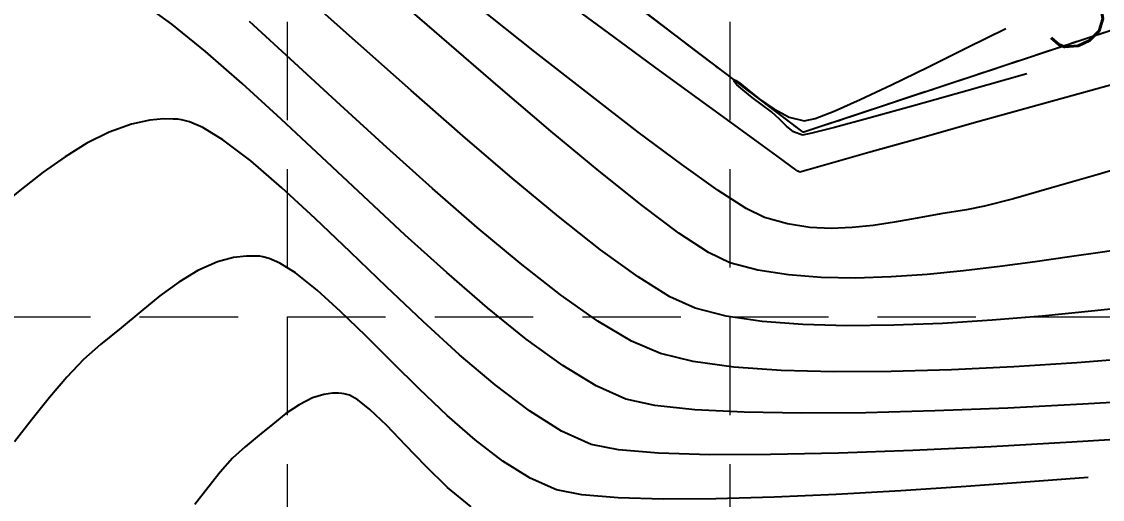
# Model space of a CAD drawing. Header units: inches. Extents: x 2547543 to 2548696, y 7125653 to 7126375.
# Drawn here: x 2548090.79 to 2548134.72, y 7125808.95 to 7125828.38 of the extents above; entities that cross this region are included whole.
import ezdxf

# ---------------------------------------------------------------- set-up
doc = ezdxf.new("R2010")
doc.units = ezdxf.units.IN
doc.header["$MEASUREMENT"] = 0
doc.linetypes.add('CENTER', pattern=[2, 1.25, -0.25, 0.25, -0.25])
doc.linetypes.add('HIDDEN', pattern=[0.375, 0.25, -0.125])
for name, color, linetype in [('CONT-MJR', 6, 'Continuous'), ('CONT-MNR', 14, 'Continuous'), ('GRID', 254, 'HIDDEN'), ('V-AREA', 6, 'Continuous'), ('V-CREEK-CNTR-E', 2, 'CENTER')]:
    doc.layers.add(name, color=color, linetype=linetype)
doc.styles.add('L80', font='simplex', dxfattribs={"height": 3.2})

msp = doc.modelspace()

# ---------------------------------------------------------------- linework, layer by layer
at = {"layer": 'CONT-MJR', "color": 35, "extrusion": (-0.6568626948080449, -0.7540102122448431, 0), "elevation": -7046703.884218591}
msp.add_lwpolyline([(-2759391.049612924, 560), (-2759394.211114821, 560)], dxfattribs=at)
at = {"layer": 'CONT-MJR', "color": 35}
for points, elevation in [([(2548110.155616285, 7125825.758299324), (2548107.87191698, 7125827.732244163)], 560), ([(2548114.26688463, 7125822.296709188), (2548112.300256671, 7125823.931611325)], 560), ([(2548118.709158859, 7125818.988008175), (2548117.510289232, 7125819.780378591)], 560), ([(2548098.742910163, 7125818.61075151), (2548097.946947064, 7125818.260778232)], 565), ([(2548099.925279722, 7125818.843854724), (2548099.406567358, 7125818.784673478)], 565), ([(2548100.465741308, 7125818.835245887), (2548100.282961121, 7125818.846020504)], 565), ([(2548100.590961302, 7125818.818976098), (2548100.465741308, 7125818.835245887)], 565), ([(2548133.39409109, 7125818.8146162), (2548131.997757194, 7125818.613969702)], 560), ([(2548097.946947064, 7125818.260778232), (2548097.173644547, 7125817.789598063)], 565), ([(2548102.797372567, 7125817.460503303), (2548101.920938899, 7125818.15817739)], 565), ([(2548124.688922445, 7125817.953586455), (2548123.292966107, 7125817.975111077)], 560), ([(2548103.753667741, 7125816.589595356), (2548102.797372567, 7125817.460503303)], 565), ([(2548095.632098052, 7125816.595448554), (2548094.832392471, 7125815.928394965)], 565), ([(2548093.992424267, 7125815.25196599), (2548093.303812301, 7125814.644983057)], 565), ([(2548093.303812301, 7125814.644983057), (2548092.617318079, 7125813.917281583)], 565), ([(2548092.617318079, 7125813.917281583), (2548091.925130634, 7125813.096418848)], 565), ([(2548091.219439001, 7125812.209952137), (2548090.492432213, 7125811.285438726)], 565), ([(2548111.464066208, 7125809.812831755), (2548110.355337129, 7125810.506330022)], 565), ([(2548126.533254009, 7125809.301434577), (2548123.908293542, 7125809.154039707)], 565), ([(2548131.787841356, 7125809.658443477), (2548129.182760902, 7125809.472945101)], 565), ([(2548116.87041939, 7125808.957826979), (2548115.033373313, 7125809.008172689)], 565), ([(2548121.376852372, 7125809.040888284), (2548119.007903365, 7125808.97210811)], 565), ([(2548123.908293542, 7125809.154039707), (2548121.376852372, 7125809.040888284)], 565)]:
    msp.add_lwpolyline(points, dxfattribs=dict(at, elevation=elevation))
at = {"layer": 'CONT-MJR', "color": 35, "extrusion": (-0.6484195778772925, -0.7612831608707983, 0), "elevation": -7077015.668582216}
msp.add_lwpolyline([(-2680688.759570164, 560), (-2680691.576709039, 560)], dxfattribs=at)
at = {"layer": 'CONT-MJR', "color": 35, "extrusion": (-0.6243840242205371, -0.7811175265593314, 0), "elevation": -7157106.527238006}
msp.add_lwpolyline([(-2458870.648013039, 560), (-2458872.887960246, 560)], dxfattribs=at)
at = {"layer": 'CONT-MJR', "color": 35, "extrusion": (0.5991202094238613, 0.8006590876645995, 0), "elevation": 7231981.060621375}
msp.add_lwpolyline([(2229049.19808675, 560.0000000000009), (2229051.063727946, 560.0000000000009)], dxfattribs=at)
at = {"layer": 'CONT-MJR', "color": 35, "extrusion": (-0.4388399305306235, -0.8985652538195975, 0), "elevation": -7521229.584943131}
msp.add_lwpolyline([(-837442.0123197464, 560.0000000000009), (-837442.9750135113, 560.0000000000009)], dxfattribs=at)
at = {"layer": 'CONT-MJR', "color": 35, "extrusion": (0.1450988852757351, -0.9894171584785353, 0), "elevation": -6680676.088373958}
msp.add_lwpolyline([(3555116.613892551, 560.0000000000005), (3555115.268883543, 560.0000000000005)], dxfattribs=at)
at = {"layer": 'CONT-MJR', "color": 35, "extrusion": (0.140999512552055, -0.9900096653366992, 0), "elevation": -6695343.938994662}
msp.add_lwpolyline([(3527416.272155276, 560.0000000000009), (3527415.013110004, 560.0000000000009)], dxfattribs=at)
at = {"layer": 'CONT-MJR', "color": 35, "extrusion": (0.2535053236863226, -0.9673339913714875, 0), "elevation": -6247089.961921334}
msp.add_lwpolyline([(4271296.16690485, 565), (4271295.480836541, 565)], dxfattribs=at)
at = {"layer": 'CONT-MJR', "color": 35, "extrusion": (0.006054941002158194, -0.9999816686767116, 0), "elevation": -7110259.623450632}
msp.add_lwpolyline([(2591199.985615785, 565.0000000000009), (2591199.627927829, 565.0000000000009)], dxfattribs=at)
at = {"layer": 'CONT-MJR', "color": 35, "extrusion": (-0.2542556224398955, -0.9671370525720238, 0), "elevation": -7539512.311541138}
msp.add_lwpolyline([(652583.2697703543, 565.0000000000009), (652582.995986656, 565.0000000000009)], dxfattribs=at)
at = {"layer": 'CONT-MJR', "color": 35, "extrusion": (0.4051606397330511, 0.914245511890053, 0), "elevation": 7547137.982968051}
msp.add_lwpolyline([(557511.0401457166, 565.0000000000009), (557511.5119040133, 565.0000000000009)], dxfattribs=at)
at = {"layer": 'CONT-MJR', "color": 35, "extrusion": (0.533706135164027, 0.8456700073245341, 0), "elevation": 7386028.322247509}
msp.add_lwpolyline([(1648239.498938442, 565.0000000000009), (1648240.24850781, 565.0000000000009)], dxfattribs=at)
at = {"layer": 'CONT-MJR', "color": 35, "extrusion": (-0.2512443364665666, -0.9679236970926348, 0), "elevation": -7537449.262426391}
msp.add_lwpolyline([(676064.9421371126, 560), (676063.7616155695, 560)], dxfattribs=at)
at = {"layer": 'CONT-MJR', "color": 35, "extrusion": (0.1332211164331313, -0.9910863404044625, 0), "elevation": -6722836.502945032}
msp.add_lwpolyline([(3474728.327777721, 560), (3474726.871654629, 560)], dxfattribs=at)
at = {"layer": 'CONT-MJR', "color": 35, "extrusion": (-0.1529041543969613, -0.9882410230141988, 0), "elevation": -7431644.179423254}
msp.add_lwpolyline([(1428591.467853314, 560), (1428590.207191496, 560)], dxfattribs=at)
at = {"layer": 'CONT-MJR', "color": 35, "extrusion": (0.06857807471105234, -0.9976457525940385, 0), "elevation": -6934296.476677388}
msp.add_lwpolyline([(3030803.56617283, 560.0000000000009), (3030802.091622803, 560.0000000000009)], dxfattribs=at)
at = {"layer": 'CONT-MJR', "color": 35, "extrusion": (0.09695572893862626, -0.9952886951161355, 0), "elevation": -6845190.629794599}
msp.add_lwpolyline([(3227012.972622865, 560), (3227011.48509864, 560)], dxfattribs=at)
at = {"layer": 'CONT-MJR', "color": 35, "extrusion": (0.1182364875675848, -0.9929854646507573, 0), "elevation": -6774552.108142961}
msp.add_lwpolyline([(3372788.343786895, 560), (3372786.862189757, 560)], dxfattribs=at)
at = {"layer": 'CONT-MJR', "color": 35, "extrusion": (-0.5930175406923718, 0.8051895406866456, 0), "elevation": 4226567.63366332}
msp.add_lwpolyline([(-6277436.133881189, 565), (-6277435.182089471, 565)], dxfattribs=at)
at = {"layer": 'CONT-MJR', "color": 35, "extrusion": (-0.07575776820921576, -0.9971262510614988, 0), "elevation": -7298380.297066183}
msp.add_lwpolyline([(2000964.559898247, 560.0000000000009), (2000963.225792785, 560.0000000000009)], dxfattribs=at)
at = {"layer": 'CONT-MJR', "color": 35, "extrusion": (0.0317758356046445, -0.9994950206337333, 0), "elevation": -7041250.771336785}
msp.add_lwpolyline([(2773268.201994653, 560.0000000000005), (2773266.758373653, 560.0000000000005)], dxfattribs=at)
at = {"layer": 'CONT-MJR', "color": 35, "extrusion": (0.6305272719617242, -0.7761670949689286, 0), "elevation": -3924180.578566317}
msp.add_lwpolyline([(6470770.681616521, 565.0000000000005), (6470769.682896318, 565.0000000000005)], dxfattribs=at)
at = {"layer": 'CONT-MJR', "color": 35, "extrusion": (-0.6975256052794323, -0.7165598579180679, 0), "elevation": -6883441.736082545}
msp.add_lwpolyline([(-3144569.240328856, 565), (-3144570.666079069, 565)], dxfattribs=at)
at = {"layer": 'CONT-MJR', "color": 35, "extrusion": (0.6272102722825272, -0.7788499690847256, 0), "elevation": -3951750.261907281}
msp.add_lwpolyline([(6453968.530117601, 565), (6453967.45164519, 565)], dxfattribs=at)
at = {"layer": 'CONT-MJR', "color": 35, "extrusion": (-0.7057803810563286, -0.7084306978921676, 0), "elevation": -6846548.874371102}
msp.add_lwpolyline([(-3224103.687930115, 565), (-3224105.201775101, 565)], dxfattribs=at)
at = {"layer": 'CONT-MJR', "color": 35, "extrusion": (-0.7019460770153612, -0.7122300927107369, 0), "elevation": -6863852.4446129}
msp.add_lwpolyline([(-3187098.33160759, 565.0000000000009), (-3187099.888340239, 565.0000000000009)], dxfattribs=at)
at = {"layer": 'CONT-MJR', "color": 35, "extrusion": (-0.6865137711464205, -0.7271168008142297, 0), "elevation": -6930609.18326389}
msp.add_lwpolyline([(-3039196.119842893, 565), (-3039197.674652397, 565)], dxfattribs=at)
at = {"layer": 'CONT-MJR', "color": 35, "extrusion": (0.7823655189737488, -0.6228195522949942, 0), "elevation": -2444556.461051745}
msp.add_lwpolyline([(7161991.933306021, 565.0000000000005), (7161990.800246485, 565.0000000000005)], dxfattribs=at)
at = {"layer": 'CONT-MJR', "color": 35, "extrusion": (-0.6573218091039228, -0.7536100047613129, 0), "elevation": -7045010.509021656}
msp.add_lwpolyline([(-2763670.618711487, 565), (-2763672.12848852, 565)], dxfattribs=at)
at = {"layer": 'CONT-MJR', "color": 35, "extrusion": (0.6088939489842257, 0.7932516365507198, 0), "elevation": 7204089.822605429}
msp.add_lwpolyline([(2317570.189429557, 565), (2317571.614597409, 565)], dxfattribs=at)
at = {"layer": 'CONT-MJR', "color": 35, "extrusion": (-0.4010999488480324, -0.916034295773966, 0), "elevation": -7549533.551612596}
msp.add_lwpolyline([(-524003.2901676763, 565), (-524004.460888166, 565)], dxfattribs=at)
at = {"layer": 'CONT-MJR', "color": 35, "extrusion": (0.07577774472399755, -0.9971247331224639, 0), "elevation": -6912229.373814784}
msp.add_lwpolyline([(3080785.378701747, 565.0000000000009), (3080783.014161505, 565.0000000000009)], dxfattribs=at)
at = {"layer": 'CONT-MJR', "color": 35, "extrusion": (-0.1998973404357005, -0.97981684680696, 0), "elevation": -7491348.960830982}
msp.add_lwpolyline([(1072254.305093745, 565), (1072253.254640613, 565)], dxfattribs=at)
at = {"layer": 'CONT-MJR', "color": 35, "extrusion": (0.06459779497721187, -0.9979113812779582, 0), "elevation": -6946322.847346769}
msp.add_lwpolyline([(3003118.69182359, 565.0000000000009), (3003116.036771305, 565.0000000000009)], dxfattribs=at)
at = {"layer": 'CONT-MJR', "color": 35, "extrusion": (-0.08493141079885949, -0.9963868001231828, 0), "elevation": -7316477.040604317}
msp.add_lwpolyline([(1933703.172301284, 565), (1933701.699343885, 565)], dxfattribs=at)
at = {"layer": 'CONT-MJR', "color": 35, "extrusion": (0.006681131998072301, -0.999977680988543, 0), "elevation": -7108625.611657419}
msp.add_lwpolyline([(2595670.606741736, 565), (2595668.469210052, 565)], dxfattribs=at)
at = {"layer": 'CONT-MNR', "color": 35, "extrusion": (-0.5825480992843586, -0.8127962303186337, 0), "elevation": -7276235.366148083}
msp.add_lwpolyline([(-2080054.171140222, 563.0000000000009), (-2080055.669176512, 563.0000000000009)], dxfattribs=at)
at = {"layer": 'CONT-MNR', "color": 35, "extrusion": (-0.6655487769525653, -0.7463543565203761, 0), "elevation": -7014280.206725442}
msp.add_lwpolyline([(-2840796.90052647, 561.0000000000009), (-2840799.824684604, 561.0000000000009)], dxfattribs=at)
at = {"layer": 'CONT-MNR', "color": 35, "extrusion": (-0.6230645712650692, -0.7821704034507286, 0), "elevation": -7161249.195461123}
msp.add_lwpolyline([(-2446792.923909928, 559), (-2446795.884183104, 559)], dxfattribs=at)
at = {"layer": 'CONT-MNR', "color": 35, "extrusion": (-0.5931930055445359, -0.8050602823224111, 0), "elevation": -7248244.822676329}
msp.add_lwpolyline([(-2175605.117154427, 558), (-2175607.262274552, 558)], dxfattribs=at)
at = {"layer": 'CONT-MNR', "color": 35, "extrusion": (0.6314500516374724, 0.7754165540450072, 0), "elevation": 7134481.124717103}
msp.add_lwpolyline([(2523766.359763718, 563), (2523768.123167678, 563)], dxfattribs=at)
at = {"layer": 'CONT-MNR', "color": 35, "extrusion": (-0.6755098931535742, -0.7373509234086894, 0), "elevation": -6975502.925288962}
msp.add_lwpolyline([(-2934721.158092467, 562), (-2934723.648146614, 562)], dxfattribs=at)
at = {"layer": 'CONT-MNR', "color": 35, "extrusion": (-0.5918835019974017, -0.8060235232691982, 0), "elevation": -7251771.946306491}
msp.add_lwpolyline([(-2163817.313268901, 558), (-2163819.371852668, 558)], dxfattribs=at)
at = {"layer": 'CONT-MNR', "color": 35, "extrusion": (-0.4456774170982941, 0.8951936326229053, 0), "elevation": 5243351.595611583}
msp.add_lwpolyline([(-5456889.381606374, 557), (-5456891.125492234, 557)], dxfattribs=at)
at = {"layer": 'CONT-MNR', "color": 35}
for points, elevation in [([(2548106.627451721, 7125825.577749185), (2548104.470091192, 7125827.492860205)], 561), ([(2548118.062487694, 7125825.414192826), (2548116.520714509, 7125826.543166896)], 558), ([(2548119.74637383, 7125825.982557759), (2548119.752377165, 7125826.002020093)], 557), ([(2548119.752377165, 7125826.002020093), (2548119.767030276, 7125826.009664747)], 557), ([(2548119.824374866, 7125825.990567722), (2548119.974140126, 7125825.887834215)], 557), ([(2548108.725671962, 7125823.737500149), (2548106.627451721, 7125825.577749185)], 561), ([(2548119.76655895, 7125825.927160758), (2548119.74637383, 7125825.982557759)], 557), ([(2548119.866710334, 7125825.808613778), (2548119.76655895, 7125825.927160758)], 557), ([(2548120.100980287, 7125825.600417237), (2548119.866710334, 7125825.808613778)], 557), ([(2548120.492078314, 7125825.293975334), (2548120.100980287, 7125825.600417237)], 557), ([(2548120.275050968, 7125825.645816684), (2548120.775785392, 7125825.245748458)], 557), ([(2548124.873830088, 7125825.207808538), (2548126.157550163, 7125825.814777213)], 557), ([(2548120.909865483, 7125824.980765925), (2548120.492078314, 7125825.293975334)], 557), ([(2548105.631933854, 7125823.261981837), (2548103.751614751, 7125824.978730132)], 562), ([(2548121.265960421, 7125824.708533619), (2548120.909865483, 7125824.980765925)], 557), ([(2548121.593657346, 7125824.409954572), (2548121.265960421, 7125824.708533619)], 557), ([(2548123.048500968, 7125824.442982858), (2548123.821825013, 7125824.740487344)], 557), ([(2548127.04764944, 7125824.953642428), (2548125.236111713, 7125824.450023433)], 557), ([(2548132.454532604, 7125825.077604264), (2548129.660970788, 7125824.299749182)], 558), ([(2548096.560825951, 7125824.420559575), (2548095.996703839, 7125824.369858345)], 564), ([(2548097.132594373, 7125824.40760703), (2548096.941108457, 7125824.41929737)], 564), ([(2548097.284089864, 7125824.387907746), (2548097.132594373, 7125824.40760703)], 564), ([(2548097.609538419, 7125824.303064443), (2548097.284089864, 7125824.387907746)], 564), ([(2548121.875683766, 7125824.128645352), (2548121.593657346, 7125824.409954572)], 557), ([(2548129.660970788, 7125824.299749182), (2548127.230749714, 7125823.61767798)], 558), ([(2548117.624778459, 7125822.56690551), (2548115.850841903, 7125823.891062649)], 559), ([(2548122.169649519, 7125823.901889518), (2548121.875683766, 7125824.128645352)], 557), ([(2548122.916224328, 7125823.837812862), (2548122.533164442, 7125823.766970632)], 557), ([(2548100.106953661, 7125822.71274945), (2548098.963390849, 7125823.576742507)], 564), ([(2548121.484747859, 7125822.918469021), (2548120.594314053, 7125823.566404671)], 558), ([(2548107.493754312, 7125821.590911554), (2548105.631933854, 7125823.261981837)], 562), ([(2548092.552533808, 7125822.884259782), (2548091.66791265, 7125822.256268552)], 564), ([(2548101.369257873, 7125821.625587881), (2548100.106953661, 7125822.71274945)], 564), ([(2548123.716405265, 7125822.622592069), (2548122.760319626, 7125822.350429784)], 558), ([(2548122.423650202, 7125822.255756227), (2548122.343323436, 7125822.297353276)], 558), ([(2548122.760319626, 7125822.350429784), (2548122.423650202, 7125822.255756227)], 558), ([(2548134.551091396, 7125822.169555221), (2548132.662238931, 7125821.617858984)], 559), ([(2548106.38531476, 7125819.701254272), (2548104.680014747, 7125821.284176377)], 563), ([(2548120.981745165, 7125820.409996487), (2548120.245345087, 7125820.777935305)], 559), ([(2548129.938913324, 7125820.874445277), (2548129.197491635, 7125820.721528253)], 559), ([(2548114.325064448, 7125819.10395625), (2548112.608520978, 7125820.456800547)], 561), ([(2548111.05353574, 7125818.553869171), (2548109.309985237, 7125820.007535319)], 562), ([(2548123.695443415, 7125819.968214605), (2548122.828127677, 7125820.013616529)], 559), ([(2548124.54837465, 7125820.001109318), (2548123.695443415, 7125819.968214605)], 559), ([(2548126.279681136, 7125820.231102463), (2548125.404070763, 7125820.09462912)], 559), ([(2548108.076011355, 7125818.17138726), (2548106.38531476, 7125819.701254272)], 563), ([(2548117.138176054, 7125817.19229431), (2548115.846297025, 7125818.001186458)], 561), ([(2548136.235940531, 7125816.81362945), (2548134.288365074, 7125816.599571229)], 561), ([(2548111.304009096, 7125815.466737463), (2548109.724708233, 7125816.743555078)], 563), ([(2548119.423152429, 7125816.404185965), (2548118.166658886, 7125816.721082932)], 561), ([(2548130.247936414, 7125816.237204136), (2548128.223381098, 7125816.109119941)], 561), ([(2548110.035183194, 7125813.602704342), (2548108.585981586, 7125814.833892742)], 564), ([(2548136.237548267, 7125814.703397028), (2548133.689227575, 7125814.509720605)], 562), ([(2548131.123714328, 7125814.346919641), (2548128.589525023, 7125814.22457509)], 562), ([(2548133.689227575, 7125814.509720605), (2548131.123714328, 7125814.346919641)], 562), ([(2548103.424929319, 7125813.265413329), (2548103.067835855, 7125813.214858247)], 566), ([(2548103.672171203, 7125813.269963694), (2548103.424929319, 7125813.265413329)], 566), ([(2548103.798888243, 7125813.262884744), (2548103.672171203, 7125813.269963694)], 566), ([(2548104.111348904, 7125813.181743686), (2548103.899884126, 7125813.24835407)], 566), ([(2548111.427942536, 7125812.546675511), (2548110.035183194, 7125813.602704342)], 564), ([(2548133.925664151, 7125812.818444015), (2548130.875147401, 7125812.666231302)], 563), ([(2548112.739233373, 7125811.72271026), (2548111.427942536, 7125812.546675511)], 564), ([(2548118.152169063, 7125812.59419498), (2548116.52903661, 7125812.772059245)], 563), ([(2548125.101945498, 7125812.476268717), (2548122.497986669, 7125812.454080585)], 563), ([(2548100.448642293, 7125811.556288834), (2548099.867915506, 7125811.086909816)], 566), ([(2548099.867915506, 7125811.086909816), (2548099.355200776, 7125810.620331013)], 566), ([(2548133.480744306, 7125811.273964545), (2548130.197744498, 7125811.092546806)], 564), ([(2548118.76613271, 7125810.764293005), (2548116.684433549, 7125810.82664133)], 564), ([(2548121.22853477, 7125810.768720886), (2548118.76613271, 7125810.764293005)], 564), ([(2548108.106071339, 7125809.438993705), (2548107.216982733, 7125810.30042479)], 566), ([(2548098.856364527, 7125810.054708016), (2548098.353909405, 7125809.417348213)], 566), ([(2548098.353909405, 7125809.417348213), (2548097.83033806, 7125808.735558985)], 566), ([(2548109.056477, 7125808.641135469), (2548108.106071339, 7125809.438993705)], 566)]:
    msp.add_lwpolyline(points, dxfattribs=dict(at, elevation=elevation))
at = {"layer": 'CONT-MNR', "color": 35, "extrusion": (0.4439213997519177, -0.8960657290859294, 0), "elevation": -5254040.563552243}
msp.add_lwpolyline([(5446596.727143271, 557), (5446598.519703709, 557)], dxfattribs=at)
at = {"layer": 'CONT-MNR', "color": 35, "extrusion": (0.6590229344644488, 0.7521228435899731, 0), "elevation": 7038752.584714643}
msp.add_lwpolyline([(2779598.639647735, 563.0000000000009), (2779600.620375632, 563.0000000000009)], dxfattribs=at)
at = {"layer": 'CONT-MNR', "color": 35, "extrusion": (0.6175316830104568, 0.7865460065872008, 0), "elevation": 7178330.570090645}
msp.add_lwpolyline([(2396214.208805711, 559), (2396216.993197901, 559)], dxfattribs=at)
at = {"layer": 'CONT-MNR', "color": 35, "extrusion": (0.6767201971904608, 0.7362402968559272, 0), "elevation": 6970672.77093814}
msp.add_lwpolyline([(2946173.022242419, 562), (2946175.564519537, 562)], dxfattribs=at)
at = {"layer": 'CONT-MNR', "color": 35, "extrusion": (-0.4384832351886125, 0.8987393684815016, 0), "elevation": 5286949.59145073}
msp.add_lwpolyline([(-5414656.450301873, 557.0000000000005), (-5414658.084222777, 557.0000000000005)], dxfattribs=at)
at = {"layer": 'CONT-MNR', "color": 35, "extrusion": (-0.3159621224746544, -0.9487718045775346, 0), "elevation": -7565892.132205663}
msp.add_lwpolyline([(166093.0792462318, 557), (166093.1396870981, 557)], dxfattribs=at)
at = {"layer": 'CONT-MNR', "color": 35, "extrusion": (0.2738440080738435, -0.9617741206967739, 0), "elevation": -6155644.699862491}
msp.add_lwpolyline([(4402091.902168978, 557.0000000000005), (4402089.363642129, 557.0000000000005)], dxfattribs=at)
at = {"layer": 'CONT-MNR', "color": 35, "extrusion": (-0.6745942905049985, -0.7381886907952856, 0), "elevation": -6979137.606813705}
msp.add_lwpolyline([(-2926060.87569362, 563), (-2926063.022478709, 563)], dxfattribs=at)
at = {"layer": 'CONT-MNR', "color": 35, "extrusion": (-0.6267280610191955, -0.7792380493348098, 0), "elevation": -7149692.955372545}
msp.add_lwpolyline([(-2480363.003722706, 557), (-2480362.61756235, 557)], dxfattribs=at)
at = {"layer": 'CONT-MNR', "color": 35, "extrusion": (0.2715503847077061, -0.9624242248432324, 0), "elevation": -6166121.67730456}
msp.add_lwpolyline([(4387401.952991214, 557), (4387399.706157459, 557)], dxfattribs=at)
at = {"layer": 'CONT-MNR', "color": 35, "extrusion": (0.2659300001913866, -0.963992341773631, 0), "elevation": -6191615.93950747}
msp.add_lwpolyline([(4351354.044656424, 558.0000000000005), (4351350.836245365, 558.0000000000005)], dxfattribs=at)
at = {"layer": 'CONT-MNR', "color": 35, "extrusion": (-0.6097635521144893, -0.7925833776409398, 0), "elevation": -7201557.740461531}
msp.add_lwpolyline([(-2325473.41987596, 559), (-2325475.955321584, 559)], dxfattribs=at)
at = {"layer": 'CONT-MNR', "color": 35, "extrusion": (-0.5898813725074482, -0.8074899171932298, 0), "elevation": -7257119.55365124}
msp.add_lwpolyline([(-2145810.330144792, 558), (-2145812.03229576, 558)], dxfattribs=at)
at = {"layer": 'CONT-MNR', "color": 35, "extrusion": (-0.5764400280589169, -0.8171394581412864, 0), "elevation": -7291631.791611634}
msp.add_lwpolyline([(-2025440.87459835, 557), (-2025440.152806669, 557)], dxfattribs=at)
at = {"layer": 'CONT-MNR', "color": 35, "extrusion": (0.4059668129629911, -0.9138878195778036, 0), "elevation": -5477750.727796169}
msp.add_lwpolyline([(5221547.683170401, 557.0000000000005), (5221548.834301922, 557.0000000000005)], dxfattribs=at)
at = {"layer": 'CONT-MNR', "color": 35, "extrusion": (-0.469746659445907, -0.8828012663897867, 0), "elevation": -7487658.683060846}
msp.add_lwpolyline([(-1097847.641080738, 557), (-1097846.931998979, 557)], dxfattribs=at)
at = {"layer": 'CONT-MNR', "color": 35, "extrusion": (0.208650674698482, -0.9779902330534127, 0), "elevation": -6437324.687266696}
msp.add_lwpolyline([(3978821.060212686, 564.0000000000009), (3978820.301942916, 564.0000000000009)], dxfattribs=at)
at = {"layer": 'CONT-MNR', "color": 35, "extrusion": (-0.003319105532114123, -0.999994491754063, 0), "elevation": -7134242.571157561}
msp.add_lwpolyline([(2524431.54231287, 564), (2524431.162028269, 564)], dxfattribs=at)
at = {"layer": 'CONT-MNR', "color": 35, "extrusion": (-0.3968636558988992, -0.9178775727876568, 0), "elevation": -7551881.648316752}
msp.add_lwpolyline([(-489138.4453933234, 564), (-489139.0351382261, 564)], dxfattribs=at)
at = {"layer": 'CONT-MNR', "color": 35, "extrusion": (-0.6823016172889483, -0.7310707920884855, 0), "elevation": -6948055.760106551}
msp.add_lwpolyline([(-2999116.800116259, 563), (-2999119.060250257, 563)], dxfattribs=at)
at = {"layer": 'CONT-MNR', "color": 35, "extrusion": (-0.5890878880768442, -0.8080689699036608, 0), "elevation": -7259223.888489434}
msp.add_lwpolyline([(-2138679.171703872, 558), (-2138680.603953669, 558)], dxfattribs=at)
at = {"layer": 'CONT-MNR', "color": 35, "extrusion": (-0.2407536446602299, -0.9705862571574027, 0), "elevation": -7529696.983814787}
msp.add_lwpolyline([(757603.967813374, 557), (757604.5955328059, 557)], dxfattribs=at)
at = {"layer": 'CONT-MNR', "color": 35, "extrusion": (0.2128411525774609, -0.977086814858075, 0), "elevation": -6420203.661679802}
msp.add_lwpolyline([(4006405.662660138, 557.0000000000009), (4006406.120835375, 557.0000000000009)], dxfattribs=at)
at = {"layer": 'CONT-MNR', "color": 35, "extrusion": (0.2611603571892875, -0.9652954303386937, 0), "elevation": -6213056.482177384}
msp.add_lwpolyline([(4320676.504985619, 557.0000000000009), (4320675.056700164, 557.0000000000009)], dxfattribs=at)
at = {"layer": 'CONT-MNR', "color": 35, "extrusion": (-0.4473092823291014, 0.894379341187074, 0), "elevation": 5233403.419493399}
msp.add_lwpolyline([(-5466410.107201792, 564.0000000000009), (-5466409.101261867, 564.0000000000009)], dxfattribs=at)
at = {"layer": 'CONT-MNR', "color": 35, "extrusion": (0.3375172382356931, -0.9413193474553417, 0), "elevation": -5847650.123716275}
msp.add_lwpolyline([(4803659.870874224, 564), (4803658.901492081, 564)], dxfattribs=at)
at = {"layer": 'CONT-MNR', "color": 35, "extrusion": (-0.518167646654709, -0.8552790713915082, 0), "elevation": -7414910.214919584}
msp.add_lwpolyline([(-1513035.518014716, 564), (-1513036.468042417, 564)], dxfattribs=at)
at = {"layer": 'CONT-MNR', "color": 35, "extrusion": (-0.3479577489584879, -0.9375102159122012, 0), "elevation": -7567171.559035234}
msp.add_lwpolyline([(-90594.69119225256, 557.0000000000009), (-90595.07893727813, 557.0000000000009)], dxfattribs=at)
at = {"layer": 'CONT-MNR', "color": 35, "extrusion": (-0.2460072863718158, 0.9692679789676205, 0), "elevation": 6279976.065793983}
msp.add_lwpolyline([(-4222819.48576684, 557.0000000000009), (-4222818.534673776, 557.0000000000009)], dxfattribs=at)
at = {"layer": 'CONT-MNR', "color": 35, "extrusion": (-0.5256885466762895, 0.8506771137707717, 0), "elevation": 4722271.373685654}
msp.add_lwpolyline([(-5913568.540804509, 564.0000000000005), (-5913567.494109428, 564.0000000000005)], dxfattribs=at)
at = {"layer": 'CONT-MNR', "color": 35, "extrusion": (-0.6514412892671546, -0.7586990487920406, 0), "elevation": -7066298.924945734}
msp.add_lwpolyline([(-2708805.493530828, 561), (-2708808.136261573, 561)], dxfattribs=at)
at = {"layer": 'CONT-MNR', "color": 35, "extrusion": (0.2718836083034658, -0.962330142693186, 0), "elevation": -6164600.832893975}
msp.add_lwpolyline([(4389534.278876111, 558), (4389532.197613793, 558)], dxfattribs=at)
at = {"layer": 'CONT-MNR', "color": 35, "extrusion": (0.5876861795508654, 0.8090889656675019, 0), "elevation": 7262920.47503683}
msp.add_lwpolyline([(2126089.961550535, 558), (2126090.670621274, 558)], dxfattribs=at)
at = {"layer": 'CONT-MNR', "color": 35, "extrusion": (0.2731747521447143, -0.9619644249090887, 0), "elevation": -6158704.796482882}
msp.add_lwpolyline([(4397800.765449029, 558.0000000000005), (4397799.194202789, 558.0000000000005)], dxfattribs=at)
at = {"layer": 'CONT-MNR', "color": 35, "extrusion": (-0.6840035268239395, -0.7294787010546725, 0), "elevation": -6941047.442175395}
msp.add_lwpolyline([(-3015298.797765247, 563), (-3015301.11792501, 563)], dxfattribs=at)
at = {"layer": 'CONT-MNR', "color": 35, "extrusion": (0.5792063597266826, 0.815180957120666, 0), "elevation": 7284720.793965409}
msp.add_lwpolyline([(2050142.965331893, 559.0000000000009), (2050144.784812644, 559.0000000000009)], dxfattribs=at)
at = {"layer": 'CONT-MNR', "color": 35, "extrusion": (-0.5866008345054051, -0.8098762010070196, 0), "elevation": -7265764.582681976}
msp.add_lwpolyline([(-2116349.757878499, 558.0000000000009), (-2116350.013669605, 558.0000000000009)], dxfattribs=at)
at = {"layer": 'CONT-MNR', "color": 35, "extrusion": (0.2842528073905209, -0.9587493632282671, 0), "elevation": -6107563.067782425}
msp.add_lwpolyline([(4468559.606939863, 559.0000000000009), (4468557.334940506, 559.0000000000009)], dxfattribs=at)
at = {"layer": 'CONT-MNR', "color": 35, "extrusion": (0.6122394362080773, -0.790672418104752, 0), "elevation": -4074148.908179174}
msp.add_lwpolyline([(6377415.201317893, 564), (6377414.085360526, 564)], dxfattribs=at)
at = {"layer": 'CONT-MNR', "color": 35, "extrusion": (-0.573156587716738, -0.8194458651777462, 0), "elevation": -7299698.724941572}
msp.add_lwpolyline([(-1996163.674423433, 558.0000000000005), (-1996163.769262078, 558.0000000000005)], dxfattribs=at)
at = {"layer": 'CONT-MNR', "color": 35, "extrusion": (0.6787816642198832, 0.7343401475603019, 0), "elevation": 6962381.392048419}
msp.add_lwpolyline([(2965702.079869041, 564.0000000000009), (2965703.926451142, 564.0000000000009)], dxfattribs=at)
at = {"layer": 'CONT-MNR', "color": 35, "extrusion": (-0.6387984640051765, -0.769374110809967, 0), "elevation": -7110152.198177819}
msp.add_lwpolyline([(-2591511.290156362, 561), (-2591513.730856779, 561)], dxfattribs=at)
at = {"layer": 'CONT-MNR', "color": 35, "extrusion": (0.2715590569767776, -0.9624217778987981, 0), "elevation": -6166077.407640208}
msp.add_lwpolyline([(4387459.765844513, 559.0000000000009), (4387458.15230947, 559.0000000000009)], dxfattribs=at)
at = {"layer": 'CONT-MNR', "color": 35, "extrusion": (0.6295492807234827, -0.7769605544302398, 0), "elevation": -3932333.558891706}
msp.add_lwpolyline([(6465821.875352468, 564), (6465820.7380924, 564)], dxfattribs=at)
at = {"layer": 'CONT-MNR', "color": 35, "extrusion": (-0.6571341225945897, -0.7537736695599275, 0), "elevation": -7045705.071395704}
msp.add_lwpolyline([(-2761921.773391309, 562), (-2761924.18290891, 562)], dxfattribs=at)
at = {"layer": 'CONT-MNR', "color": 35, "extrusion": (-0.5428224194908482, -0.8398474985960854, 0), "elevation": -7367779.552524813}
msp.add_lwpolyline([(-1728022.861361885, 559.0000000000009), (-1728024.215608425, 559.0000000000009)], dxfattribs=at)
at = {"layer": 'CONT-MNR', "color": 35, "extrusion": (0.2523565366996088, -0.967634320590676, 0), "elevation": -6252151.594049962}
msp.add_lwpolyline([(4263906.668806937, 559.0000000000009), (4263905.459233943, 559.0000000000009)], dxfattribs=at)
at = {"layer": 'CONT-MNR', "color": 35, "extrusion": (0.151660980060393, -0.9884325708550489, 0), "elevation": -6656941.523820266}
msp.add_lwpolyline([(3599362.8479091, 559.0000000000009), (3599361.797509231, 559.0000000000009)], dxfattribs=at)
at = {"layer": 'CONT-MNR', "color": 35, "extrusion": (-0.6912285011283696, -0.7226362565134878, 0), "elevation": -6910697.385841062}
msp.add_lwpolyline([(-3084216.749010461, 564), (-3084218.720553243, 564)], dxfattribs=at)
at = {"layer": 'CONT-MNR', "color": 35, "extrusion": (-0.2598830463876444, -0.9656400997267448, 0), "elevation": -7543191.374644093}
msp.add_lwpolyline([(608688.864015562, 559.0000000000009), (608687.8827670726, 559.0000000000009)], dxfattribs=at)
at = {"layer": 'CONT-MNR', "color": 35, "extrusion": (0.1745126805838655, -0.9846549265176272, 0), "elevation": -6571793.64850067}
msp.add_lwpolyline([(3752572.011462819, 559.0000000000009), (3752571.084565494, 559.0000000000009)], dxfattribs=at)
at = {"layer": 'CONT-MNR', "color": 35, "extrusion": (0.1725390250582926, -0.985002682652151, 0), "elevation": -6579300.821568856}
msp.add_lwpolyline([(3739395.205141437, 559), (3739394.223532902, 559)], dxfattribs=at)
at = {"layer": 'CONT-MNR', "color": 35, "extrusion": (-0.1553690183345713, -0.9878565017965675, 0), "elevation": -7435186.973485305}
msp.add_lwpolyline([(1410048.042797741, 559.0000000000009), (1410047.132898763, 559.0000000000009)], dxfattribs=at)
at = {"layer": 'CONT-MNR', "color": 35, "extrusion": (0.1086439815057317, -0.9940807237254841, 0), "elevation": -6806801.907532363}
msp.add_lwpolyline([(3307219.812396013, 559), (3307218.951604639, 559)], dxfattribs=at)
at = {"layer": 'CONT-MNR', "color": 35, "extrusion": (0.6939612165103294, 0.720012381823746, 0), "elevation": 6898963.373104184}
msp.add_lwpolyline([(3110373.450843347, 564.0000000000009), (3110375.490212416, 564.0000000000009)], dxfattribs=at)
at = {"layer": 'CONT-MNR', "color": 35, "extrusion": (-0.5869243725521623, -0.809641760845036, 0), "elevation": -7264911.128219964}
msp.add_lwpolyline([(-2119255.258634203, 561), (-2119257.137530092, 561)], dxfattribs=at)
at = {"layer": 'CONT-MNR', "color": 35, "extrusion": (-0.6149698366495635, -0.7885506324968673, 0), "elevation": -7186080.166069273}
msp.add_lwpolyline([(-2372846.804571916, 562.0000000000009), (-2372848.889129487, 562.0000000000009)], dxfattribs=at)
at = {"layer": 'CONT-MNR', "color": 35, "extrusion": (0.654658596821291, 0.7559246798510936, 0), "elevation": 7054722.677473611}
msp.add_lwpolyline([(2738798.1626659, 563), (2738800.343699171, 563)], dxfattribs=at)
at = {"layer": 'CONT-MNR', "color": 35, "extrusion": (0.6882719519974142, 0.7254527690302582, 0), "elevation": 6923233.733109564}
msp.add_lwpolyline([(3055968.058707964, 564), (3055970.108472595, 564)], dxfattribs=at)
at = {"layer": 'CONT-MNR', "color": 35, "extrusion": (0.5757593306807214, 0.8176192225810788, 0), "elevation": 7293304.839234625}
msp.add_lwpolyline([(2019368.005126057, 562.0000000000005), (2019369.860411437, 562.0000000000005)], dxfattribs=at)
at = {"layer": 'CONT-MNR', "color": 35, "extrusion": (-0.4165257108744435, -0.9091239366448007, 0), "elevation": -7539607.28003994}
msp.add_lwpolyline([(-651530.6566010062, 561.0000000000009), (-651531.7878910205, 561.0000000000009)], dxfattribs=at)
at = {"layer": 'CONT-MNR', "color": 35, "extrusion": (-0.1463465876426542, -0.9892333780687705, 0), "elevation": -7422004.01549507}
msp.add_lwpolyline([(1477847.355641104, 561.0000000000009), (1477845.86976706, 561.0000000000009)], dxfattribs=at)
at = {"layer": 'CONT-MNR', "color": 35, "extrusion": (0.08179626167543708, -0.9966490714268105, 0), "elevation": -6893510.607424287}
msp.add_lwpolyline([(3122458.814949622, 561.0000000000009), (3122456.775069823, 561.0000000000009)], dxfattribs=at)
at = {"layer": 'CONT-MNR', "color": 35, "extrusion": (0.09693797275532687, -0.9952904246691452, 0), "elevation": -6845246.057279247}
msp.add_lwpolyline([(3226895.873369577, 561.0000000000005), (3226893.856486561, 561.0000000000005)], dxfattribs=at)
at = {"layer": 'CONT-MNR', "color": 35, "extrusion": (0.6736091216787017, 0.7390877831430094, 0), "elevation": 6983031.875214373}
msp.add_lwpolyline([(2916737.945482755, 564), (2916739.948786923, 564)], dxfattribs=at)
at = {"layer": 'CONT-MNR', "color": 35, "extrusion": (0.5120196727253412, 0.8589737217995872, 0), "elevation": 7425573.471416677}
msp.add_lwpolyline([(1459793.343630923, 562.0000000000009), (1459794.930366195, 562.0000000000009)], dxfattribs=at)
at = {"layer": 'CONT-MNR', "color": 35, "extrusion": (-0.07745732800582741, -0.9969956681642091, 0), "elevation": -7301778.506117394}
msp.add_lwpolyline([(1988520.464702531, 561.0000000000009), (1988518.810623218, 561.0000000000009)], dxfattribs=at)
at = {"layer": 'CONT-MNR', "color": 35, "extrusion": (-0.02724493327922856, -0.9996287879060959, 0), "elevation": -7192594.298160776}
msp.add_lwpolyline([(2353036.060018137, 561), (2353034.265157185, 561)], dxfattribs=at)
at = {"layer": 'CONT-MNR', "color": 35, "extrusion": (0.01060575852975949, -0.999943757361387, 0), "elevation": -7098390.443602325}
msp.add_lwpolyline([(2623557.612261182, 561), (2623555.707023525, 561)], dxfattribs=at)
at = {"layer": 'CONT-MNR', "color": 35, "extrusion": (0.03993019454883027, -0.9992024717559963, 0), "elevation": -7018385.813816367}
msp.add_lwpolyline([(2830631.242709958, 561), (2830629.259210679, 561)], dxfattribs=at)
at = {"layer": 'CONT-MNR', "color": 35, "extrusion": (-0.5876844468714275, -0.8090902242058202, 0), "elevation": -7262913.015895335}
msp.add_lwpolyline([(-2126077.142499877, 563), (-2126078.974815365, 563)], dxfattribs=at)
at = {"layer": 'CONT-MNR', "color": 35, "extrusion": (0.3992396276783496, 0.9168466173200689, 0), "elevation": 7550588.451474051}
msp.add_lwpolyline([(508675.447117222, 562), (508676.7362313461, 562)], dxfattribs=at)
at = {"layer": 'CONT-MNR', "color": 35, "extrusion": (-0.235461927148019, -0.9718835737184476, 0), "elevation": -7525446.910651067}
msp.add_lwpolyline([(798616.0845515344, 562.0000000000009), (798614.7187508624, 562.0000000000009)], dxfattribs=at)
at = {"layer": 'CONT-MNR', "color": 35, "extrusion": (0.5204265856856813, 0.8539064169518487, 0), "elevation": 7410884.270984923}
msp.add_lwpolyline([(1532611.802935564, 563.0000000000009), (1532613.393648446, 563.0000000000009)], dxfattribs=at)
at = {"layer": 'CONT-MNR', "color": 35, "extrusion": (-0.1343325303316534, -0.9909363104128819, 0), "elevation": -7403523.533995328}
msp.add_lwpolyline([(1567795.700208311, 562), (1567794.035295906, 562)], dxfattribs=at)
at = {"layer": 'CONT-MNR', "color": 35, "extrusion": (-0.07015405383710602, -0.9975361691338417, 0), "elevation": -7287018.45925042}
msp.add_lwpolyline([(2041938.766523246, 562), (2041936.838043218, 562)], dxfattribs=at)
at = {"layer": 'CONT-MNR', "color": 35, "extrusion": (-0.02628562217940789, -0.999654473338984, 0), "elevation": -7190331.000526969}
msp.add_lwpolyline([(2359936.906278923, 562.0000000000009), (2359934.756417586, 562.0000000000009)], dxfattribs=at)
at = {"layer": 'CONT-MNR', "color": 35, "extrusion": (0.005455159328442597, -0.999985120507651, 0), "elevation": -7111807.689714397}
msp.add_lwpolyline([(2586960.671898317, 562), (2586958.345871773, 562)], dxfattribs=at)
at = {"layer": 'CONT-MNR', "color": 35, "extrusion": (0.02944806258948533, -0.9995663117621191, 0), "elevation": -7047686.392570177}
msp.add_lwpolyline([(2756864.919413472, 562), (2756862.463999719, 562)], dxfattribs=at)
at = {"layer": 'CONT-MNR', "color": 35, "extrusion": (-0.1424075724934328, -0.9898081042790707, 0), "elevation": -7416056.993643578}
msp.add_lwpolyline([(1507364.123910767, 566), (1507364.021874946, 566)], dxfattribs=at)
at = {"layer": 'CONT-MNR', "color": 35, "extrusion": (-0.4020596469360871, -0.9156134775687987, 0), "elevation": -7548984.809495378}
msp.add_lwpolyline([(-531913.1135467533, 563.0000000000009), (-531914.4314992023, 563.0000000000009)], dxfattribs=at)
at = {"layer": 'CONT-MNR', "color": 35, "extrusion": (-0.4499210793612739, 0.8930683189691516, 0), "elevation": 5217392.825793004}
msp.add_lwpolyline([(-5481683.226548946, 566), (-5481682.615537596, 566)], dxfattribs=at)
at = {"layer": 'CONT-MNR', "color": 35, "extrusion": (0.2949573537408346, -0.9555104182970505, 0), "elevation": -6057207.027688091}
msp.add_lwpolyline([(4536550.037317893, 566.0000000000009), (4536549.560909748, 566.0000000000009)], dxfattribs=at)
at = {"layer": 'CONT-MNR', "color": 35, "extrusion": (-0.479200055717661, -0.8777057061453973, 0), "elevation": -7475418.522675319}
msp.add_lwpolyline([(-1178204.167386179, 566), (-1178204.555341737, 566)], dxfattribs=at)
at = {"layer": 'CONT-MNR', "color": 35, "extrusion": (0.6141060883258415, 0.789223486904143, 0), "elevation": 7188665.437177273}
msp.add_lwpolyline([(2364980.63542144, 566.0000000000009), (2364981.264521208, 566.0000000000009)], dxfattribs=at)
at = {"layer": 'CONT-MNR', "color": 35, "extrusion": (-0.2157065375030937, -0.9764582375495772, 0), "elevation": -7507703.974146126}
msp.add_lwpolyline([(951044.9750578133, 563), (951043.7692059309, 563)], dxfattribs=at)
at = {"layer": 'CONT-MNR', "color": 35, "extrusion": (0.05832745472468932, -0.9982975047676615, 0), "elevation": -6965054.989912461}
msp.add_lwpolyline([(2959429.350245542, 563.0000000000005), (2959426.264348751, 563.0000000000005)], dxfattribs=at)
at = {"layer": 'CONT-MNR', "color": 35, "extrusion": (0.6202865576768071, -0.7843752841372916, 0), "elevation": -4008758.02660748}
msp.add_lwpolyline([(6418713.532413633, 566.0000000000005), (6418712.850747423, 566.0000000000005)], dxfattribs=at)
at = {"layer": 'CONT-MNR', "color": 35, "extrusion": (0.5613178003202727, -0.8276003425830674, 0), "elevation": -4467030.066781322}
msp.add_lwpolyline([(6108655.709613616, 566), (6108655.065523952, 566)], dxfattribs=at)
at = {"layer": 'CONT-MNR', "color": 35, "extrusion": (0.691947341350265, 0.7219479737476239, 0), "elevation": 6907620.41923395}
msp.add_lwpolyline([(3091086.934573006, 566), (3091087.885739848, 566)], dxfattribs=at)
at = {"layer": 'CONT-MNR', "color": 35, "extrusion": (-0.05138882503952382, -0.9986787214420147, 0), "elevation": -7247342.208707903}
msp.add_lwpolyline([(2178566.253720149, 563.0000000000009), (2178564.241623869, 563.0000000000009)], dxfattribs=at)
at = {"layer": 'CONT-MNR', "color": 35, "extrusion": (-0.01571259849431724, -0.9998765495042657, 0), "elevation": -7164970.394725821}
msp.add_lwpolyline([(2435842.900964327, 563), (2435840.564295999, 563)], dxfattribs=at)
at = {"layer": 'CONT-MNR', "color": 35, "extrusion": (0.02606012803718048, -0.999660377191517, 0), "elevation": -7056987.921411349}
msp.add_lwpolyline([(2732962.099172545, 563.0000000000005), (2732959.286042511, 563.0000000000005)], dxfattribs=at)
at = {"layer": 'CONT-MNR', "color": 35, "extrusion": (0.03936526970915918, -0.9992248873705686, 0), "elevation": -7019981.499684335}
msp.add_lwpolyline([(2826665.324227769, 563.0000000000009), (2826662.360903589, 563.0000000000009)], dxfattribs=at)
at = {"layer": 'CONT-MNR', "color": 35, "extrusion": (-0.640153718649527, 0.7682468460717444, 0), "elevation": 3843206.276129592}
msp.add_lwpolyline([(-6519185.615961408, 566.0000000000005), (-6519184.899297508, 566.0000000000005)], dxfattribs=at)
at = {"layer": 'CONT-MNR', "color": 35, "extrusion": (0.7226107752690122, 0.6912551391961705, 0), "elevation": 6767042.720725014}
msp.add_lwpolyline([(3387796.28769137, 566), (3387797.383136769, 566)], dxfattribs=at)
at = {"layer": 'CONT-MNR', "color": 35, "extrusion": (0.4058424456288224, 0.9139430558442996, 0), "elevation": 7546718.447053379}
msp.add_lwpolyline([(563125.5948647447, 564.0000000000009), (563126.9131045262, 564.0000000000009)], dxfattribs=at)
at = {"layer": 'CONT-MNR', "color": 35, "extrusion": (0.7214995316270526, 0.6924149231941379, 0), "elevation": 6772475.555453183}
msp.add_lwpolyline([(3376921.331282187, 566), (3376922.522327387, 566)], dxfattribs=at)
at = {"layer": 'CONT-MNR', "color": 35, "extrusion": (0.1969736070359774, 0.9804087913371832, 0), "elevation": 7488119.128536448}
msp.add_lwpolyline([(-1094597.711156866, 564), (-1094596.579354279, 564)], dxfattribs=at)
at = {"layer": 'CONT-MNR', "color": 35, "extrusion": (0.0472856849151426, -0.9988814063752042, 0), "elevation": -6997350.124033876}
msp.add_lwpolyline([(2882228.733637147, 564), (2882225.546890024, 564)], dxfattribs=at)
at = {"layer": 'CONT-MNR', "color": 35, "extrusion": (0.0612074653141126, -0.9981250654050431, 0), "elevation": -6956486.052251469}
msp.add_lwpolyline([(2979512.062333137, 564.0000000000005), (2979508.743514788, 564.0000000000005)], dxfattribs=at)
at = {"layer": 'CONT-MNR', "color": 35, "extrusion": (0.7499975959984049, -0.6614405536377501, 0), "elevation": -2802231.731063835}
msp.add_lwpolyline([(7029757.083016157, 566), (7029756.328849743, 566)], dxfattribs=at)
at = {"layer": 'CONT-MNR', "color": 35, "extrusion": (-0.08440350667893763, -0.9964316574960366, 0), "elevation": -7315453.476586726}
msp.add_lwpolyline([(1937580.70966416, 564.0000000000009), (1937579.073049281, 564.0000000000009)], dxfattribs=at)
at = {"layer": 'CONT-MNR', "color": 35, "extrusion": (0.02242321175124899, -0.999748568178399, 0), "elevation": -7066882.051263638}
msp.add_lwpolyline([(2707266.88711992, 564.0000000000009), (2707264.113538979, 564.0000000000009)], dxfattribs=at)
at = {"layer": 'CONT-MNR', "color": 35, "extrusion": (0.03679568128427653, -0.9993228096260117, 0), "elevation": -7027225.341782919}
msp.add_lwpolyline([(2808600.515784754, 564.0000000000009), (2808597.500599195, 564.0000000000009)], dxfattribs=at)
at = {"layer": 'GRID', "color": 252, "linetype": 'HIDDEN', "lineweight": 0, "ltscale": 16}
for p, q in [((2548101.583313594, 7126356.376313465), (2548101.583313594, 7125726.296813901)), ((2548119.583313594, 7126356.376313465), (2548119.583313594, 7125726.296813901)), ((2547561.583313602, 7125816.376313472), (2548677.583313586, 7125816.376313472))]:
    msp.add_line(p, q, dxfattribs=at)
at = {"layer": 'V-AREA', "color": 5}
for p, q in [((2548082.783099998, 7125854.1128), (2548122.543499999, 7125823.8797)), ((2548122.543499999, 7125823.8797), (2548179.236200002, 7125842.691799999))]:
    msp.add_line(p, q, dxfattribs=at)
at = {"layer": 'V-CREEK-CNTR-E', "color": 5}
for p, q in [((2548082.7831, 7125854.1128), (2548122.5435, 7125823.8797)), ((2548122.5435, 7125823.8797), (2548179.2362, 7125842.6918))]:
    msp.add_line(p, q, dxfattribs=at)

# ---------------------------------------------------------------- texts
at = {"layer": 'CONT-MNR', "color": 35, "insert": (2548130.807201851, 7125830.44589449, 557), "char_height": 4, "width": 15.04761904761905, "attachment_point": 1, "rotation": 24.941334209050467, "style": 'L80'}
msp.add_mtext('\\Fsimplex.shx;\\W1.0000000000;\\T1.0000000000;\\o\\l557', dxfattribs=at)

doc.saveas('drawing.dxf')
